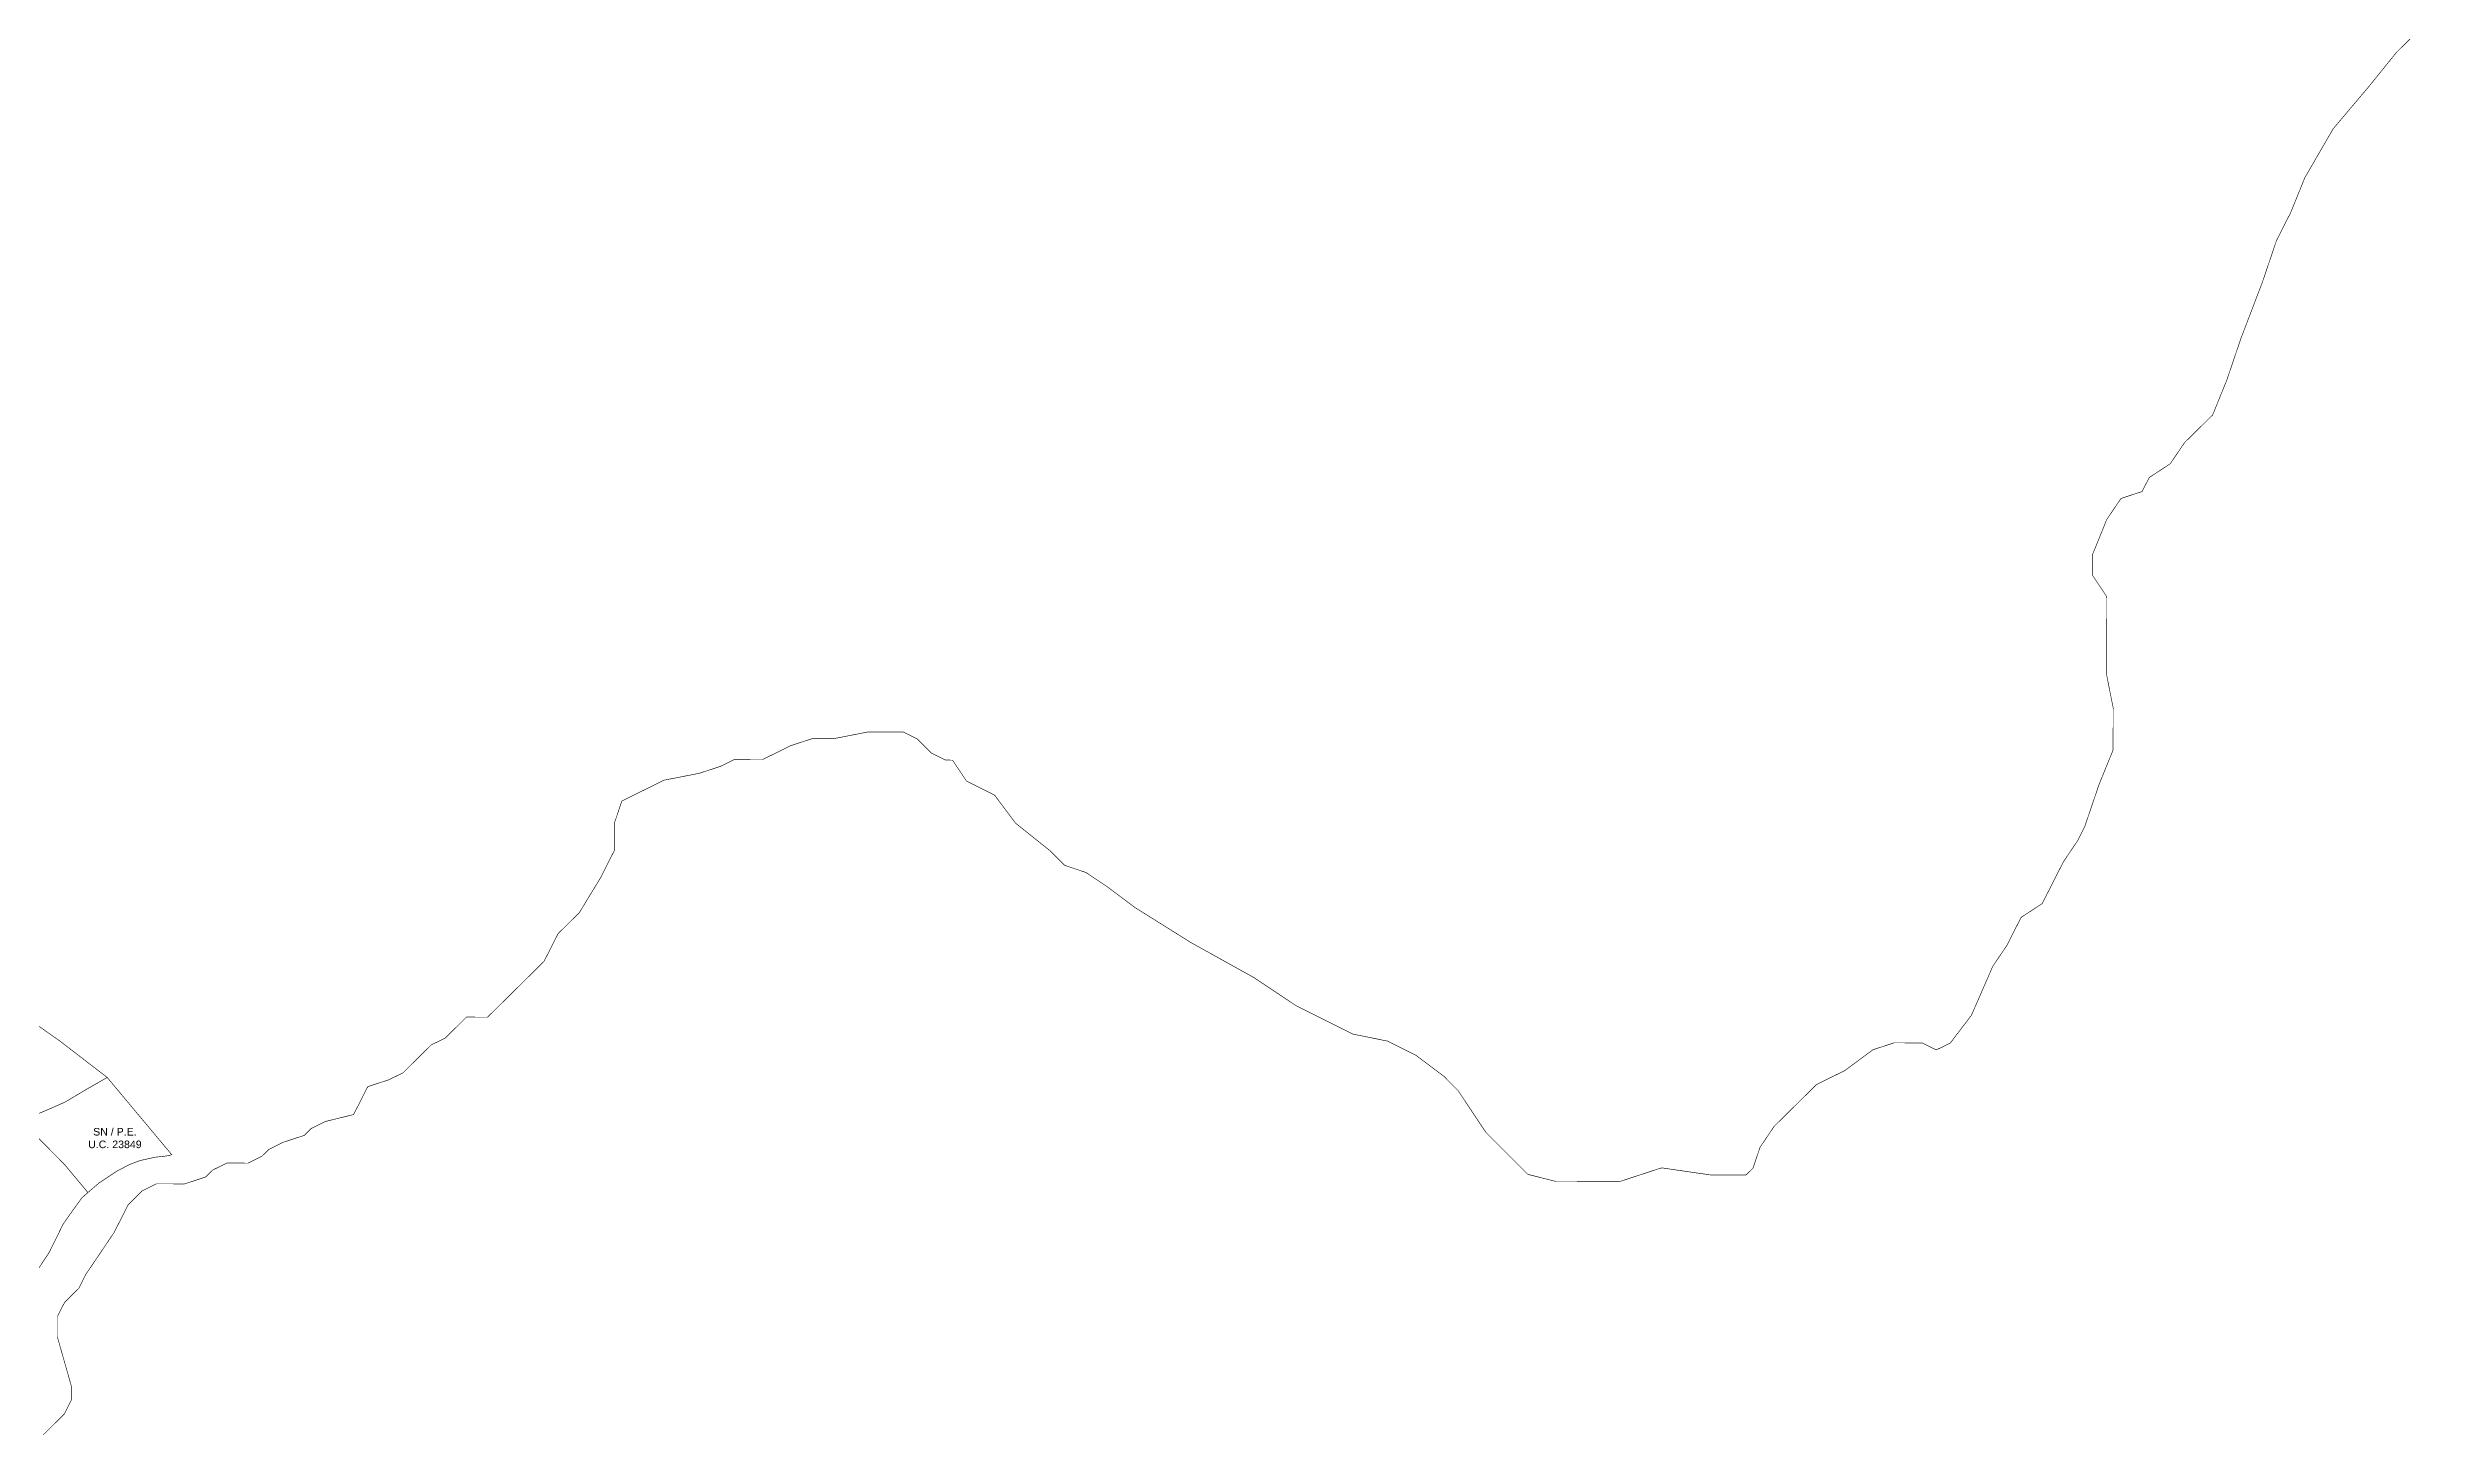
# Model space of a CAD drawing. Header units: metres. Extents: x 561401 to 594056, y 8460144 to 8508504.
# Drawn here: x 587478 to 588266, y 8499392 to 8499850 of the extents above; entities that cross this region are included whole.
import ezdxf

# ---------------------------------------------------------------- set-up
doc = ezdxf.new("R2010")
doc.units = ezdxf.units.M
for name, color, linetype in [('1.2. AFECTADOS BASE GRAFICA SUNARP', 150, 'Continuous'), ('1.2. BASE GRAFICA GORE', 76, 'Continuous'), ('1.2. BASE GRAFICA SUNARP', 150, 'Continuous'), ('1.3 ETIQUETA P.E. Y U.C.', 1, 'Continuous')]:
    doc.layers.add(name, color=color, linetype=linetype)
doc.styles.add('Arial', font='arial.ttf', dxfattribs={"height": 1})

msp = doc.modelspace()

# ---------------------------------------------------------------- linework, layer by layer
at = {"layer": '1.2. AFECTADOS BASE GRAFICA SUNARP', "color": 64, "linetype": 'Continuous', "lineweight": -3, "const_width": 0.2}
msp.add_lwpolyline([(588265.57, 8499859.97), (588253.92, 8499848.48), (588244.6, 8499836.97), (588232.94, 8499823.17), (588223.6, 8499807.05), (588218.92, 8499795.53), (588214.25, 8499786.32), (588209.56, 8499772.49), (588202.53, 8499754.06), (588197.84, 8499740.23), (588193.16, 8499728.71), (588183.84, 8499719.52), (588179.18, 8499712.61), (588172.2, 8499708.02), (588169.86, 8499703.41), (588162.89, 8499701.13), (588158.22, 8499694.22), (588153.54, 8499682.7), (588153.51, 8499675.78), (588158.13, 8499668.85), (588158.11, 8499661.93), (588158.08, 8499652.7), (588158.05, 8499643.47), (588160.33, 8499631.93), (588160.3, 8499622.7), (588160.29, 8499618.09), (588155.6, 8499606.57), (588150.91, 8499592.74), (588148.58, 8499588.13), (588143.91, 8499581.23), (588139.24, 8499572.02), (588136.9, 8499567.41), (588129.92, 8499562.82), (588125.25, 8499553.61), (588120.58, 8499546.7), (588113.56, 8499530.58), (588106.56, 8499521.37), (588101.91, 8499519.08), (588097.28, 8499521.4), (588087.99, 8499521.43), (588081.02, 8499519.15), (588071.71, 8499512.26), (588062.41, 8499507.68), (588055.42, 8499500.78), (588048.43, 8499493.88), (588043.76, 8499486.98), (588041.42, 8499480.06), (588039.09, 8499477.76), (588027.48, 8499477.8), (588011.24, 8499480.16), (587997.29, 8499475.6), (587988.01, 8499475.63), (587976.4, 8499475.66), (587967.12, 8499478), (587960.18, 8499484.95), (587953.23, 8499491.89), (587943.99, 8499505.76), (587939.37, 8499510.39), (587930.1, 8499517.34), (587920.83, 8499521.99), (587909.23, 8499524.34), (587890.69, 8499533.62), (587876.79, 8499542.9), (587855.93, 8499554.5), (587837.4, 8499566.1), (587828.13, 8499573.05), (587821.18, 8499577.69), (587814.23, 8499580.02), (587809.6, 8499584.65), (587798.02, 8499593.92), (587791.09, 8499603.17), (587781.81, 8499607.81), (587777.19, 8499614.75), (587774.87, 8499614.76), (587770.24, 8499617.08), (587765.61, 8499621.71), (587760.97, 8499624.03), (587749.36, 8499624.07), (587737.75, 8499621.8), (587730.78, 8499621.82), (587723.81, 8499619.54), (587714.51, 8499614.96), (587705.22, 8499614.99), (587700.57, 8499612.7), (587693.6, 8499610.41), (587681.98, 8499608.14), (587672.68, 8499603.56), (587668.03, 8499601.27), (587665.68, 8499594.35), (587665.65, 8499585.13), (587660.98, 8499575.91), (587653.98, 8499564.4), (587646.99, 8499557.5), (587642.31, 8499548.29), (587633, 8499539.1), (587628.34, 8499534.5), (587623.68, 8499529.9), (587616.72, 8499529.92), (587609.73, 8499523.02), (587605.08, 8499520.73), (587600.42, 8499516.13), (587595.76, 8499511.53), (587591.11, 8499509.24), (587584.14, 8499506.96), (587579.46, 8499497.75), (587570.17, 8499495.47), (587565.52, 8499493.18), (587563.19, 8499490.88), (587556.21, 8499488.6), (587551.56, 8499486.3), (587549.23, 8499484), (587544.58, 8499481.71), (587537.62, 8499481.74), (587532.97, 8499479.44), (587530.64, 8499477.15), (587523.67, 8499474.86), (587514.38, 8499474.89), (587509.73, 8499472.6), (587505.07, 8499468), (587500.39, 8499458.79), (587495.73, 8499451.88), (587491.06, 8499444.98), (587488.73, 8499440.37), (587484.07, 8499435.77), (587481.73, 8499431.17), (587481.71, 8499424.25), (587486.3, 8499408.08), (587486.28, 8499403.47), (587483.94, 8499398.86), (587476.96, 8499391.96)], dxfattribs=at)
at = {"layer": '1.2. BASE GRAFICA GORE', "color": 64, "linetype": 'Continuous', "lineweight": -3, "const_width": 0.2}
msp.add_lwpolyline([(587469.1, 8499496.22), (587474.79, 8499490.65), (587484.12, 8499481.18), (587491.76, 8499472.01), (587495.24, 8499475.01), (587501.35, 8499479.09), (587505.53, 8499481.28), (587508.85, 8499482.53), (587513.89, 8499483.66), (587517.74, 8499484.08), (587519.45, 8499484.48), (587498.13, 8499510), (587492.11, 8499506.55), (587484.05, 8499501.78), (587477.02, 8499498.72), (587474.04, 8499497.5), (587470.66, 8499496.54), (587469.1, 8499496.22)], close=True, dxfattribs=at)
msp.add_lwpolyline([(587474.43, 8499445.37), (587479.02, 8499452.3), (587480.79, 8499455.94), (587483.58, 8499461.56), (587486.43, 8499465.65), (587489.83, 8499470.32), (587491.76, 8499472.01), (587484.12, 8499481.18), (587474.79, 8499490.65)], dxfattribs=at)
at = {"layer": '1.2. BASE GRAFICA SUNARP', "color": 64, "linetype": 'Continuous', "lineweight": -3, "const_width": 0.2}
msp.add_lwpolyline([(587477.02, 8499498.72), (587484.05, 8499501.78), (587492.11, 8499506.55), (587498.13, 8499510), (587482.55, 8499521.99), (587465.1, 8499534.3)], dxfattribs=at)

# ---------------------------------------------------------------- texts
at = {"layer": '1.3 ETIQUETA P.E. Y U.C.', "color": 1, "insert": (587500.67, 8499489.98), "char_height": 2.5, "attachment_point": 5, "style": 'Arial'}
msp.add_mtext('SN / P.E.\\PU.C. 23849', dxfattribs=at)

doc.saveas('drawing.dxf')
